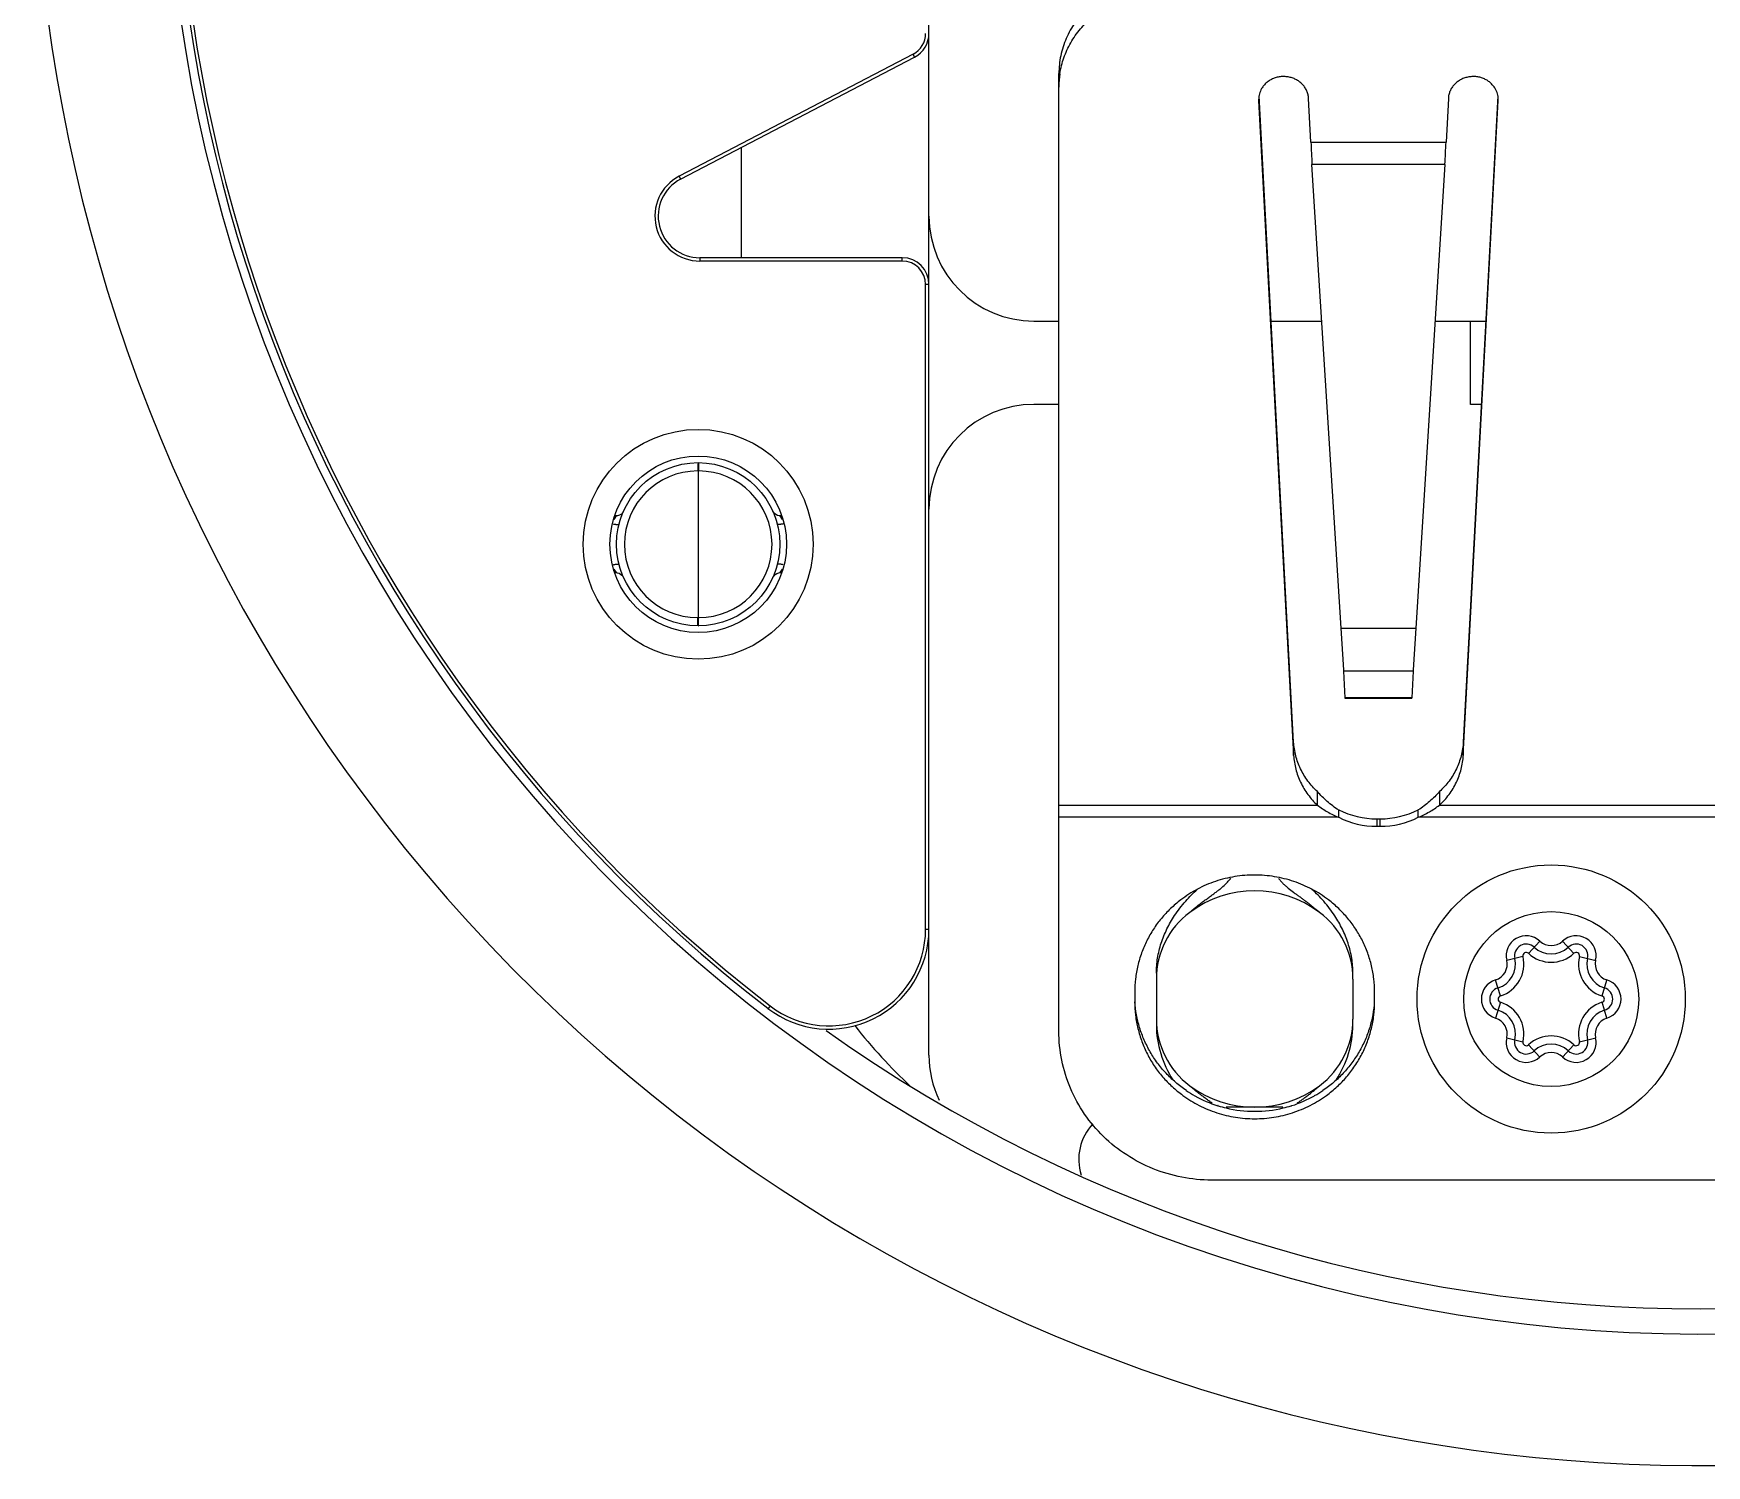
# Model space of a CAD drawing. Header units: inches. Extents: x 0 to 22, y 0 to 17.
# Drawn here: x 14.122 to 15.126, y 5.112 to 5.972 of the extents above; entities that cross this region are included whole.
import ezdxf

# ---------------------------------------------------------------- set-up
doc = ezdxf.new("R2010")
doc.units = ezdxf.units.IN
doc.header["$LTSCALE"] = 1.21
doc.header["$MEASUREMENT"] = 0
doc.layers.get('0').update_dxf_attribs({"linetype": 'CONTINUOUS'})

msp = doc.modelspace()

# ---------------------------------------------------------------- linework, layer by layer
at = {"color": 7}
for p, q in [((14.6591, 5.3582), (14.6591, 6.1739)), ((14.6496, 5.9591), (14.5091, 5.8858)), ((14.51, 5.884), (14.6505, 5.9574)), ((14.7371, 5.3725), (14.7371, 5.9475)), ((14.857, 5.9319), (14.857, 5.9313)), ((14.857, 5.9313), (14.878, 5.5381)), ((14.878, 5.5462), (14.8573, 5.9342)), ((14.8884, 5.9063), (14.887, 5.9326)), ((14.9709, 5.9326), (14.9695, 5.9063)), ((15.0005, 5.9342), (14.9798, 5.5462)), ((14.9798, 5.5381), (15.0008, 5.9313)), ((15.0008, 5.9313), (15.0008, 5.9319)), ((14.5466, 5.8369), (14.5466, 5.9031)), ((14.9065, 5.6146), (14.889, 5.8929)), ((14.9688, 5.8929), (14.9514, 5.6146)), ((14.6431, 5.8369), (14.5216, 5.8369)), ((14.6431, 5.8349), (14.5216, 5.8349)), ((14.6571, 5.4338), (14.6571, 5.8209)), ((14.7221, 5.7989), (14.7371, 5.7989)), ((14.8645, 5.7989), (14.8949, 5.7989)), ((14.9629, 5.7989), (14.9933, 5.7989)), ((14.9841, 5.7489), (14.9841, 5.7989)), ((14.7371, 5.7489), (14.7221, 5.7489)), ((14.9906, 5.7489), (14.9841, 5.7489)), ((14.5206, 5.7139), (14.5206, 5.6159)), ((14.9081, 5.5895), (14.9065, 5.6146)), ((14.9514, 5.6146), (14.9497, 5.5895)), ((14.9081, 5.5887), (14.9081, 5.5895)), ((14.9089, 5.5728), (14.9081, 5.5887)), ((14.9497, 5.5887), (14.9489, 5.5728)), ((14.9497, 5.5895), (14.9497, 5.5887)), ((14.9489, 5.5728), (14.9089, 5.5728)), ((14.9089, 5.5724), (14.9089, 5.5728)), ((14.9489, 5.5724), (14.9089, 5.5724)), ((14.9489, 5.5724), (14.9489, 5.5728)), ((14.8923, 5.5083), (14.8923, 5.5164)), ((14.9655, 5.5164), (14.9655, 5.5083)), ((14.905, 5.5054), (14.905, 5.501)), ((14.9528, 5.501), (14.9528, 5.5054)), ((14.928, 5.5), (14.9299, 5.5)), ((14.928, 5.4956), (14.9299, 5.4956)), ((14.7956, 5.4039), (14.7956, 5.3799)), ((14.9136, 5.4039), (14.9136, 5.3799)), ((14.7826, 5.3961), (14.7826, 5.3903)), ((14.9266, 5.3903), (14.9266, 5.3961)), ((14.8326, 5.3279), (14.8325, 5.3279)), ((14.8326, 5.3279), (14.8325, 5.3279)), ((14.8716, 5.3269), (14.8375, 5.3269)), ((15.4145, 5.2832), (14.8287, 5.2832))]:
    msp.add_line(p, q, dxfattribs=at)
at = {"color": 8}
for p, q in [((14.6505, 5.9574), (14.6496, 5.9591)), ((14.8884, 5.9063), (14.9695, 5.9063)), ((14.5091, 5.8858), (14.51, 5.884)), ((14.9688, 5.8929), (14.889, 5.8929)), ((14.5216, 5.8369), (14.5216, 5.8349)), ((14.6431, 5.8349), (14.6431, 5.8369)), ((14.6591, 5.8209), (14.6571, 5.8209)), ((14.5206, 5.7089), (14.5203, 5.7089)), ((14.5209, 5.7089), (14.5206, 5.7089)), ((14.4713, 5.6819), (14.4699, 5.6797)), ((14.5712, 5.6797), (14.5698, 5.6819)), ((14.4699, 5.65), (14.4713, 5.6479)), ((14.5698, 5.6479), (14.5712, 5.65)), ((14.5203, 5.6209), (14.5206, 5.6209)), ((14.5206, 5.6209), (14.5209, 5.6209)), ((14.9065, 5.6146), (14.9514, 5.6146)), ((14.9497, 5.5887), (14.9081, 5.5887)), ((14.878, 5.5381), (14.878, 5.5462)), ((14.9798, 5.5462), (14.9798, 5.5381)), ((14.7371, 5.5083), (14.8923, 5.5083)), ((14.9655, 5.5083), (15.2686, 5.5083)), ((14.905, 5.501), (14.7371, 5.501)), ((14.928, 5.5), (14.928, 5.4956)), ((14.9299, 5.4956), (14.9299, 5.5)), ((15.2813, 5.501), (14.9528, 5.501)), ((14.6571, 5.4338), (14.6591, 5.4338)), ((15.019, 5.4193), (15.0258, 5.4266)), ((15.0462, 5.4193), (15.0394, 5.4266)), ((15.0156, 5.4174), (15.0059, 5.4151)), ((15.0495, 5.4174), (15.0593, 5.4151)), ((15.0021, 5.3938), (14.9991, 5.4033)), ((15.0631, 5.3938), (15.066, 5.4033)), ((14.5637, 5.3879), (14.5625, 5.3863)), ((15.0021, 5.39), (14.9991, 5.3804)), ((15.066, 5.3804), (15.0631, 5.39)), ((15.0059, 5.3686), (15.0156, 5.3663)), ((15.019, 5.3644), (15.0258, 5.3571)), ((15.0394, 5.3571), (15.0462, 5.3644)), ((15.0495, 5.3663), (15.0593, 5.3686))]:
    msp.add_line(p, q, dxfattribs=at)
at = {"color": 7}
for points in [[(14.4758, 5.6848), (14.4753, 5.6839), (14.4745, 5.683), (14.4734, 5.6823), (14.4722, 5.6819), (14.4713, 5.6819)], [(14.5698, 5.6819), (14.5692, 5.6819), (14.5681, 5.6822), (14.5672, 5.6827), (14.5664, 5.6833), (14.5658, 5.6841), (14.5653, 5.6848)], [(14.4713, 5.6479), (14.472, 5.6478), (14.4731, 5.6475), (14.474, 5.647), (14.4748, 5.6464), (14.4754, 5.6457), (14.4758, 5.6449)], [(14.5653, 5.6449), (14.5659, 5.6458), (14.5667, 5.6467), (14.5678, 5.6474), (14.569, 5.6478), (14.5698, 5.6479)]]:
    msp.add_lwpolyline(points, dxfattribs=at)
for centre, radius in [((14.5206, 5.6649), 0.069), ((14.5206, 5.6649), 0.053), ((14.5206, 5.6649), 0.049), ((15.0326, 5.3919), 0.0805)]:
    msp.add_circle(centre, radius, dxfattribs=at)
at = {"color": 8}
msp.add_circle((15.0326, 5.3919), 0.0525, dxfattribs=at)
at = {"color": 7}
for centre, radius, start, end in [((15.1216, 6.1119), 1, 78.0636, 355.5741), ((15.1216, 6.1119), 0.921, 96.1316, 337.5061), ((15.1216, 6.1119), 0.916, 97.6991, 232.3819), ((15.1216, 6.1119), 0.914, 97.688, 232.3818), ((14.6431, 5.9716), 0.014, 297.5718, 360), ((14.6431, 5.9716), 0.016, 297.5718, 360), ((14.7895, 5.9394), 0.0524, 171.2048, 179.9921), ((16.6112, 5.9802), 1.7244, 182.4554, 182.9005), ((13.1033, 5.9869), 1.8679, 357.1166, 357.5275), ((14.5216, 5.8619), 0.027, 117.5718, 270), ((14.5216, 5.8619), 0.025, 117.5718, 270), ((14.7221, 5.8619), 0.063, 180, 270), ((14.6431, 5.8209), 0.016, 0, 90), ((14.6431, 5.8209), 0.014, 0, 90), ((14.7221, 5.6859), 0.063, 90, 180), ((14.5203, 5.6649), 0.044, 90.0068, 269.9939), ((14.5209, 5.6649), 0.044, 270.0061, 89.9939), ((14.4716, 5.6649), 0.017, 90.8238, 93.8997), ((14.5696, 5.6649), 0.017, 86.1002, 89.1762), ((14.4716, 5.6649), 0.017, 266.1002, 269.1762), ((14.5696, 5.6649), 0.017, 270.8238, 273.8997), ((14.9279, 5.5511), 0.051, 243.365, 270.0301), ((14.9299, 5.5511), 0.051, 269.9699, 296.635), ((14.9279, 5.5466), 0.051, 243.365, 270.0301), ((14.9299, 5.5466), 0.051, 269.9699, 296.635), ((14.8546, 5.3919), 0.065, 53.1301, 126.8699), ((14.8456, 5.4039), 0.05, 126.8699, 180), ((14.8636, 5.4039), 0.05, 0, 53.1301), ((14.5991, 5.4338), 0.06, 232.3833, 360), ((14.5991, 5.4338), 0.058, 232.3818, 360), ((15.0176, 5.4179), 0.007, 47.0141, 193.1366), ((15.0326, 5.434), 0.015, 227.0141, 312.9859), ((15.0476, 5.4179), 0.007, 346.8634, 132.9859), ((14.9962, 5.4129), 0.015, 287.3414, 13.1366), ((15.069, 5.4129), 0.015, 166.8634, 252.6586), ((15.0027, 5.3919), 0.007, 107.3414, 252.6586), ((15.0625, 5.3919), 0.007, 287.3414, 72.6586), ((14.9962, 5.3709), 0.015, 346.8634, 72.6586), ((15.069, 5.3709), 0.015, 107.3414, 193.1366), ((15.1216, 6.1119), 0.906, 234.6426, 305.4383), ((14.8666, 5.5732), 0.32, 218.0554, 226.9221), ((14.8456, 5.3799), 0.05, 180, 233.1301), ((14.8636, 5.3799), 0.05, 306.8699, 360), ((15.0176, 5.3659), 0.007, 166.8634, 312.9859), ((15.0326, 5.3498), 0.015, 47.0141, 132.9859), ((15.0476, 5.3659), 0.007, 227.0141, 13.1366), ((14.7221, 5.3582), 0.063, 180, 205.4091), ((14.854, 5.3969), 0.0723, 235.9474, 240.7723), ((14.8546, 5.3919), 0.065, 233.1301, 306.8699), ((14.8544, 5.3975), 0.073, 240.7898, 252.542), ((14.8548, 5.3975), 0.073, 287.5737, 299.3718), ((14.8551, 5.3969), 0.0723, 299.3895, 304.0607), ((14.8545, 5.3979), 0.0734, 252.6509, 256.5403), ((14.8546, 5.3982), 0.0737, 256.5385, 270.0174), ((14.8546, 5.3982), 0.0737, 270.0023, 283.4394), ((14.8547, 5.3979), 0.0734, 283.4352, 287.3512), ((14.8548, 5.3976), 0.0731, 287.3526, 287.5791), ((14.7802, 5.2956), 0.0312, 136.8628, 197.3912)]:
    msp.add_arc(centre, radius, start, end, dxfattribs=at)
at = {"color": 8}
for centre, radius, start, end in [((15.0176, 5.4179), 0.012, 47.0141, 193.1366), ((15.0326, 5.434), 0.01, 227.0141, 312.9859), ((15.0476, 5.4179), 0.012, 346.8634, 132.9859), ((14.9962, 5.4129), 0.01, 287.3414, 13.1366), ((14.9962, 5.4129), 0.02, 287.3414, 13.1366), ((15.0176, 5.4179), 0.002, 47.0141, 193.1366), ((15.0326, 5.434), 0.02, 227.0141, 312.9859), ((15.0476, 5.4179), 0.002, 346.8634, 132.9859), ((15.069, 5.4129), 0.02, 166.8634, 252.6586), ((15.069, 5.4129), 0.01, 166.8634, 252.6586), ((15.0027, 5.3919), 0.012, 107.3414, 252.6586), ((15.0625, 5.3919), 0.012, 287.3414, 72.6586), ((15.0027, 5.3919), 0.002, 107.3414, 252.6586), ((15.0625, 5.3919), 0.002, 287.3414, 72.6586), ((14.9962, 5.3709), 0.02, 346.8634, 72.6586), ((15.069, 5.3709), 0.02, 107.3414, 193.1366), ((14.9962, 5.3709), 0.01, 346.8634, 72.6586), ((15.069, 5.3709), 0.01, 107.3414, 193.1366), ((15.0176, 5.3659), 0.012, 166.8634, 312.9859), ((15.0176, 5.3659), 0.002, 166.8634, 312.9859), ((15.0326, 5.3498), 0.02, 47.0141, 132.9859), ((15.0476, 5.3659), 0.012, 227.0141, 13.1366), ((15.0476, 5.3659), 0.002, 227.0141, 13.1366), ((15.0326, 5.3498), 0.01, 47.0141, 132.9859)]:
    msp.add_arc(centre, radius, start, end, dxfattribs=at)
at = {"color": 7}
for points, knots in [([(14.7958, 6.0046), (14.7919, 6.0043), (14.7861, 6.0035), (14.7785, 6.0014), (14.7731, 5.9994), (14.7679, 5.9968), (14.7629, 5.9939), (14.7583, 5.9905), (14.754, 5.9868), (14.7502, 5.9827), (14.7468, 5.9782), (14.7439, 5.9735), (14.7414, 5.9686), (14.7395, 5.9635), (14.7381, 5.9582), (14.7373, 5.9529), (14.7371, 5.9493), (14.7371, 5.9475)], [0, 0, 0, 0, 0.130328, 0.195265, 0.25985, 0.324041, 0.387791, 0.451053, 0.513795, 0.576013, 0.637719, 0.698941, 0.759718, 0.820127, 0.880271, 0.940226, 1, 1, 1, 1]), ([(14.7377, 5.9474), (14.738, 5.949), (14.7386, 5.9523), (14.74, 5.957), (14.7419, 5.9616), (14.7442, 5.966), (14.7469, 5.9703), (14.75, 5.9743), (14.7534, 5.978), (14.7572, 5.9815), (14.7613, 5.9847), (14.7656, 5.9875), (14.7703, 5.99), (14.7751, 5.9921), (14.7801, 5.9938), (14.787, 5.9956), (14.7923, 5.9963), (14.7958, 5.9965)], [0, 0, 0, 0, 0.059771, 0.119729, 0.179956, 0.240532, 0.301516, 0.362938, 0.424821, 0.487177, 0.550005, 0.613287, 0.676986, 0.741063, 0.805482, 0.870204, 1, 1, 1, 1]), ([(14.887, 5.9326), (14.8869, 5.9333), (14.8867, 5.9348), (14.886, 5.937), (14.8849, 5.939), (14.8838, 5.9405), (14.8827, 5.9416), (14.8815, 5.9426), (14.8798, 5.9437), (14.8777, 5.9447), (14.8754, 5.9454), (14.8729, 5.9457), (14.8705, 5.9457), (14.8681, 5.9453), (14.8658, 5.9445), (14.8637, 5.9435), (14.8618, 5.9421), (14.8601, 5.9404), (14.8592, 5.9392), (14.8588, 5.9385)], [0, 0, 0, 0, 0.059256, 0.118998, 0.179304, 0.24039, 0.271293, 0.30242, 0.365269, 0.428894, 0.493125, 0.557729, 0.622442, 0.686989, 0.751115, 0.814594, 0.877274, 0.939075, 1, 1, 1, 1]), ([(14.999, 5.9385), (14.9986, 5.9392), (14.9977, 5.9404), (14.996, 5.9421), (14.9941, 5.9435), (14.992, 5.9445), (14.9897, 5.9453), (14.9873, 5.9457), (14.9849, 5.9457), (14.9825, 5.9454), (14.9801, 5.9447), (14.9783, 5.9439), (14.977, 5.943), (14.976, 5.9423), (14.9751, 5.9416), (14.9741, 5.9405), (14.9729, 5.939), (14.9718, 5.937), (14.9711, 5.9348), (14.9709, 5.9333), (14.9709, 5.9326)], [0, 0, 0, 0, 0.060919, 0.122714, 0.185389, 0.248864, 0.312987, 0.377531, 0.44224, 0.506839, 0.571065, 0.634687, 0.66624, 0.697584, 0.72871, 0.759614, 0.820699, 0.881006, 0.940748, 1, 1, 1, 1]), ([(14.8588, 5.9385), (14.8582, 5.9375), (14.8573, 5.9354), (14.857, 5.9331), (14.857, 5.9319)], [0, 0, 0, 0, 0.502735, 1, 1, 1, 1]), ([(15.0008, 5.9319), (15.0008, 5.9331), (15.0005, 5.9354), (14.9996, 5.9375), (14.999, 5.9385)], [0, 0, 0, 0, 0.497272, 1, 1, 1, 1]), ([(14.5206, 5.7139), (14.5206, 5.7139), (14.5206, 5.7139), (14.5206, 5.7138), (14.5206, 5.7138), (14.5205, 5.7138), (14.5205, 5.7138), (14.5205, 5.7137), (14.5205, 5.7136), (14.5205, 5.7136), (14.5205, 5.7134), (14.5205, 5.7133), (14.5204, 5.713), (14.5204, 5.7127), (14.5204, 5.7124), (14.5204, 5.712), (14.5204, 5.7115), (14.5203, 5.7107), (14.5203, 5.7098), (14.5203, 5.7092), (14.5203, 5.7089)], [0, 0, 0, 0, 0.002818, 0.004788, 0.007244, 0.013743, 0.022459, 0.033431, 0.046668, 0.062166, 0.079897, 0.12187, 0.172207, 0.230493, 0.296156, 0.368536, 0.446967, 0.619015, 0.805974, 1, 1, 1, 1]), ([(14.5206, 5.7139), (14.5206, 5.7139), (14.5206, 5.7139), (14.5206, 5.7138), (14.5206, 5.7138), (14.5206, 5.7138), (14.5206, 5.7138), (14.5207, 5.7137), (14.5207, 5.7136), (14.5207, 5.7136), (14.5207, 5.7134), (14.5207, 5.7133), (14.5207, 5.713), (14.5208, 5.7127), (14.5208, 5.7124), (14.5208, 5.712), (14.5208, 5.7115), (14.5208, 5.7108), (14.5208, 5.7098), (14.5209, 5.7092), (14.5209, 5.7089)], [0, 0, 0, 0, 0.002818, 0.004789, 0.007245, 0.013745, 0.022464, 0.033439, 0.04668, 0.062183, 0.079919, 0.121904, 0.172255, 0.230554, 0.296229, 0.36862, 0.447059, 0.619108, 0.806039, 1, 1, 1, 1]), ([(14.5206, 5.6159), (14.5206, 5.6159), (14.5206, 5.6159), (14.5206, 5.6159), (14.5206, 5.6159), (14.5205, 5.6159), (14.5205, 5.616), (14.5205, 5.616), (14.5205, 5.6161), (14.5205, 5.6162), (14.5205, 5.6163), (14.5205, 5.6165), (14.5204, 5.6167), (14.5204, 5.617), (14.5204, 5.6173), (14.5204, 5.6177), (14.5204, 5.6182), (14.5203, 5.619), (14.5203, 5.6199), (14.5203, 5.6205), (14.5203, 5.6209)], [0, 0, 0, 0, 0.002818, 0.004789, 0.007245, 0.013745, 0.022464, 0.033439, 0.04668, 0.062183, 0.079919, 0.121904, 0.172255, 0.230554, 0.296229, 0.36862, 0.447059, 0.619108, 0.806039, 1, 1, 1, 1]), ([(14.5206, 5.6159), (14.5206, 5.6159), (14.5206, 5.6159), (14.5206, 5.6159), (14.5206, 5.6159), (14.5206, 5.6159), (14.5206, 5.616), (14.5207, 5.616), (14.5207, 5.6161), (14.5207, 5.6162), (14.5207, 5.6163), (14.5207, 5.6165), (14.5207, 5.6167), (14.5208, 5.617), (14.5208, 5.6173), (14.5208, 5.6177), (14.5208, 5.6182), (14.5208, 5.619), (14.5208, 5.6199), (14.5209, 5.6205), (14.5209, 5.6209)], [0, 0, 0, 0, 0.002818, 0.004788, 0.007244, 0.013743, 0.022459, 0.033431, 0.046668, 0.062166, 0.079897, 0.12187, 0.172207, 0.230493, 0.296156, 0.368536, 0.446967, 0.619015, 0.805974, 1, 1, 1, 1]), ([(14.8923, 5.5164), (14.8902, 5.5183), (14.8864, 5.5226), (14.8819, 5.5299), (14.879, 5.5379), (14.8782, 5.5434), (14.878, 5.5462)], [0, 0, 0, 0, 0.254969, 0.50604, 0.753979, 1, 1, 1, 1]), ([(14.9798, 5.5462), (14.9797, 5.5434), (14.9788, 5.5379), (14.9759, 5.5299), (14.9715, 5.5226), (14.9676, 5.5183), (14.9655, 5.5164)], [0, 0, 0, 0, 0.246021, 0.49396, 0.745031, 1, 1, 1, 1]), ([(14.878, 5.5381), (14.8782, 5.5354), (14.879, 5.5298), (14.8819, 5.5219), (14.8864, 5.5145), (14.8902, 5.5102), (14.8923, 5.5083)], [0, 0, 0, 0, 0.246021, 0.49396, 0.745031, 1, 1, 1, 1]), ([(14.9655, 5.5083), (14.9676, 5.5102), (14.9715, 5.5145), (14.9759, 5.5219), (14.9788, 5.5298), (14.9797, 5.5354), (14.9798, 5.5381)], [0, 0, 0, 0, 0.254969, 0.50604, 0.753979, 1, 1, 1, 1]), ([(14.905, 5.5054), (14.9026, 5.5069), (14.8992, 5.5095), (14.8951, 5.5133), (14.8932, 5.5153), (14.8923, 5.5164)], [0, 0, 0, 0, 0.50526, 0.754524, 1, 1, 1, 1]), ([(14.9655, 5.5164), (14.9646, 5.5153), (14.9627, 5.5133), (14.9586, 5.5095), (14.9552, 5.5069), (14.9528, 5.5054)], [0, 0, 0, 0, 0.245476, 0.49474, 1, 1, 1, 1]), ([(14.8923, 5.5083), (14.8933, 5.5076), (14.8953, 5.5061), (14.8994, 5.5036), (14.9028, 5.5019), (14.905, 5.501)], [0, 0, 0, 0, 0.246898, 0.496523, 1, 1, 1, 1]), ([(14.9528, 5.501), (14.9551, 5.5019), (14.9584, 5.5036), (14.9626, 5.5061), (14.9645, 5.5076), (14.9655, 5.5083)], [0, 0, 0, 0, 0.503477, 0.753103, 1, 1, 1, 1]), ([(14.899, 5.4514), (14.8974, 5.4526), (14.8942, 5.4549), (14.889, 5.4579), (14.8837, 5.4604), (14.8781, 5.4626), (14.8724, 5.4642), (14.8665, 5.4654), (14.8606, 5.4662), (14.8546, 5.4664), (14.8486, 5.4662), (14.8427, 5.4655), (14.8368, 5.4643), (14.8311, 5.4626), (14.8255, 5.4605), (14.8202, 5.4579), (14.815, 5.4549), (14.8118, 5.4526), (14.8102, 5.4514)], [0, 0, 0, 0, 0.062182, 0.124482, 0.18689, 0.249392, 0.311972, 0.374614, 0.437297, 0.500001, 0.562705, 0.625388, 0.688029, 0.750609, 0.813111, 0.875518, 0.937818, 1, 1, 1, 1]), ([(14.8102, 5.4514), (14.8092, 5.4506), (14.8071, 5.4489), (14.8041, 5.4462), (14.8012, 5.4433), (14.7986, 5.4403), (14.7961, 5.4372), (14.7931, 5.4328), (14.7897, 5.427), (14.7866, 5.4196), (14.7843, 5.412), (14.7829, 5.4041), (14.7826, 5.3988), (14.7826, 5.3961)], [0, 0, 0, 0, 0.063089, 0.126087, 0.188996, 0.251817, 0.31455, 0.3772, 0.502205, 0.626909, 0.751409, 0.875812, 1, 1, 1, 1]), ([(14.9266, 5.3961), (14.9266, 5.3988), (14.9263, 5.4041), (14.9249, 5.4119), (14.9226, 5.4196), (14.9195, 5.427), (14.9161, 5.4327), (14.9131, 5.4371), (14.9106, 5.4403), (14.9079, 5.4433), (14.9051, 5.4462), (14.9021, 5.4489), (14.9, 5.4506), (14.899, 5.4514)], [0, 0, 0, 0, 0.124189, 0.248591, 0.37309, 0.497793, 0.622799, 0.685448, 0.748182, 0.811002, 0.873911, 0.936911, 1, 1, 1, 1]), ([(14.7956, 5.4074), (14.7956, 5.4104), (14.7961, 5.4166), (14.7983, 5.4255), (14.8018, 5.4341), (14.8048, 5.4394), (14.8065, 5.442)], [0, 0, 0, 0, 0.24997, 0.499951, 0.749965, 1, 1, 1, 1]), ([(14.9136, 5.4074), (14.9136, 5.4104), (14.9131, 5.4165), (14.9109, 5.4255), (14.9074, 5.434), (14.9044, 5.4393), (14.9027, 5.4419)], [0, 0, 0, 0, 0.249971, 0.499951, 0.749964, 1, 1, 1, 1]), ([(14.7826, 5.3903), (14.7826, 5.3876), (14.7829, 5.3821), (14.7844, 5.3741), (14.7864, 5.3676), (14.7884, 5.3625), (14.7908, 5.3576), (14.7935, 5.3529), (14.7967, 5.3484), (14.8002, 5.3441), (14.805, 5.3392), (14.8092, 5.3357), (14.8115, 5.3341)], [0, 0, 0, 0, 0.124168, 0.248549, 0.373033, 0.435375, 0.497789, 0.622805, 0.685465, 0.748211, 0.873921, 1, 1, 1, 1]), ([(14.8136, 5.337), (14.8114, 5.3385), (14.8071, 5.3418), (14.8013, 5.3473), (14.7961, 5.3534), (14.7918, 5.3601), (14.7882, 5.3672), (14.7854, 5.3747), (14.7835, 5.3824), (14.7829, 5.3877), (14.7827, 5.3903)], [0, 0, 0, 0, 0.126092, 0.251829, 0.377213, 0.502264, 0.626997, 0.751465, 0.875792, 1, 1, 1, 1]), ([(14.9264, 5.3903), (14.9263, 5.3877), (14.9256, 5.3824), (14.9238, 5.3747), (14.921, 5.3672), (14.9174, 5.3601), (14.913, 5.3535), (14.9079, 5.3473), (14.9021, 5.3418), (14.8978, 5.3385), (14.8956, 5.337)], [0, 0, 0, 0, 0.124208, 0.248533, 0.373, 0.497733, 0.622783, 0.748168, 0.873905, 1, 1, 1, 1]), ([(14.8977, 5.334), (14.8999, 5.3357), (14.9042, 5.3392), (14.909, 5.3441), (14.9124, 5.3484), (14.9156, 5.3529), (14.9184, 5.3576), (14.9208, 5.3625), (14.9228, 5.3676), (14.9248, 5.3741), (14.9263, 5.3821), (14.9266, 5.3876), (14.9266, 5.3903)], [0, 0, 0, 0, 0.126077, 0.251787, 0.314533, 0.377193, 0.502209, 0.564623, 0.626965, 0.75145, 0.875833, 1, 1, 1, 1]), ([(14.7956, 5.3764), (14.7956, 5.3706), (14.7974, 5.3589), (14.8024, 5.3483), (14.8055, 5.3434)], [0, 0, 0, 0, 0.499842, 1, 1, 1, 1]), ([(14.9036, 5.3433), (14.9067, 5.3482), (14.9117, 5.3589), (14.9136, 5.3706), (14.9136, 5.3764)], [0, 0, 0, 0, 0.500194, 1, 1, 1, 1]), ([(14.8287, 5.2832), (14.8227, 5.2832), (14.8107, 5.2844), (14.7934, 5.2895), (14.7775, 5.2978), (14.7635, 5.3089), (14.7521, 5.3225), (14.7435, 5.3381), (14.7383, 5.355), (14.7371, 5.3667), (14.7371, 5.3725)], [0, 0, 0, 0, 0.126539, 0.252846, 0.378721, 0.504031, 0.628727, 0.752853, 0.876537, 1, 1, 1, 1]), ([(14.8115, 5.3341), (14.813, 5.3329), (14.8162, 5.3308), (14.8212, 5.328), (14.8264, 5.3256), (14.8336, 5.3229), (14.8412, 5.3211), (14.8488, 5.3202), (14.8546, 5.32), (14.8604, 5.3202), (14.868, 5.3211), (14.8755, 5.3229), (14.8827, 5.3256), (14.888, 5.328), (14.893, 5.3308), (14.8962, 5.3329), (14.8977, 5.334)], [0, 0, 0, 0, 0.062212, 0.124535, 0.186961, 0.249475, 0.374613, 0.437297, 0.500001, 0.562705, 0.625389, 0.750526, 0.81304, 0.875465, 0.937788, 1, 1, 1, 1])]:
    msp.add_open_spline(points, degree=3, knots=knots, dxfattribs=at)
at = {"color": 8}
for points, knots in [([(14.4695, 5.6771), (14.4698, 5.6771), (14.4702, 5.677), (14.4709, 5.6769), (14.4714, 5.6768), (14.4718, 5.6768), (14.4721, 5.6768), (14.4723, 5.6767), (14.4725, 5.6768), (14.4727, 5.6768), (14.4728, 5.6768), (14.4729, 5.6768), (14.473, 5.6769), (14.4731, 5.6769), (14.4731, 5.6769), (14.4731, 5.677)], [0, 0, 0, 0, 0.198077, 0.386991, 0.558707, 0.635621, 0.705581, 0.768234, 0.82326, 0.870375, 0.90942, 0.94081, 0.965387, 0.984422, 1, 1, 1, 1]), ([(14.5716, 5.6771), (14.5714, 5.6771), (14.5709, 5.677), (14.5703, 5.6769), (14.5697, 5.6768), (14.5694, 5.6768), (14.5691, 5.6768), (14.5689, 5.6767), (14.5687, 5.6768), (14.5685, 5.6768), (14.5684, 5.6768), (14.5682, 5.6768), (14.5682, 5.6769), (14.5681, 5.6769), (14.5681, 5.6769), (14.5681, 5.677)], [0, 0, 0, 0, 0.198077, 0.386992, 0.558707, 0.635622, 0.705582, 0.768235, 0.82326, 0.870375, 0.909421, 0.94081, 0.965387, 0.984422, 1, 1, 1, 1]), ([(14.4695, 5.6526), (14.4698, 5.6527), (14.4702, 5.6528), (14.4709, 5.6529), (14.4714, 5.6529), (14.4718, 5.653), (14.4721, 5.653), (14.4723, 5.653), (14.4725, 5.653), (14.4727, 5.653), (14.4728, 5.6529), (14.4729, 5.6529), (14.473, 5.6529), (14.4731, 5.6528), (14.4731, 5.6528), (14.4731, 5.6528)], [0, 0, 0, 0, 0.198077, 0.386992, 0.558707, 0.635622, 0.705582, 0.768235, 0.82326, 0.870375, 0.909421, 0.94081, 0.965387, 0.984422, 1, 1, 1, 1]), ([(14.5716, 5.6526), (14.5714, 5.6527), (14.5709, 5.6528), (14.5703, 5.6529), (14.5697, 5.6529), (14.5694, 5.653), (14.5691, 5.653), (14.5689, 5.653), (14.5687, 5.653), (14.5685, 5.653), (14.5684, 5.6529), (14.5682, 5.6529), (14.5682, 5.6529), (14.5681, 5.6528), (14.5681, 5.6528), (14.5681, 5.6528)], [0, 0, 0, 0, 0.198077, 0.386991, 0.558707, 0.635621, 0.705581, 0.768234, 0.82326, 0.870375, 0.90942, 0.94081, 0.965387, 0.984422, 1, 1, 1, 1]), ([(14.8156, 5.4439), (14.8156, 5.4439), (14.8156, 5.4439), (14.8156, 5.4439), (14.8156, 5.4439), (14.8157, 5.444), (14.8157, 5.444), (14.8158, 5.4441), (14.816, 5.4442), (14.8162, 5.4444), (14.8164, 5.4446), (14.8167, 5.4448), (14.8171, 5.4452), (14.8177, 5.4457), (14.8185, 5.4464), (14.8194, 5.4471), (14.8203, 5.4478), (14.8213, 5.4486), (14.8227, 5.4497), (14.8244, 5.451), (14.8265, 5.4525), (14.8286, 5.454), (14.8305, 5.4554), (14.8323, 5.4568), (14.834, 5.4581), (14.836, 5.4598), (14.8382, 5.4619), (14.8397, 5.4637), (14.8403, 5.4645)], [0, 0, 0, 0, 0.000261, 0.001033, 0.002304, 0.004057, 0.006279, 0.008955, 0.015609, 0.023903, 0.033721, 0.044946, 0.057461, 0.0859, 0.118108, 0.153191, 0.190511, 0.229555, 0.269809, 0.351891, 0.432899, 0.511085, 0.585729, 0.65617, 0.722295, 0.784372, 0.897769, 1, 1, 1, 1]), ([(14.8689, 5.4645), (14.8693, 5.464), (14.8701, 5.4629), (14.8716, 5.4613), (14.8731, 5.4599), (14.8752, 5.4581), (14.8774, 5.4564), (14.8797, 5.4547), (14.8814, 5.4535), (14.8831, 5.4522), (14.8845, 5.4512), (14.8857, 5.4503), (14.8868, 5.4495), (14.8879, 5.4486), (14.889, 5.4477), (14.8898, 5.4471), (14.8906, 5.4464), (14.8914, 5.4458), (14.8921, 5.4452), (14.8927, 5.4447), (14.8931, 5.4443), (14.8933, 5.4441), (14.8934, 5.444), (14.8936, 5.4438), (14.8936, 5.4439)], [0, 0, 0, 0, 0.064967, 0.129512, 0.193937, 0.25839, 0.388195, 0.45353, 0.519185, 0.584858, 0.650768, 0.683579, 0.716256, 0.781833, 0.81399, 0.846005, 0.87803, 0.908753, 0.938465, 0.966796, 0.978667, 0.989022, 0.997386, 1, 1, 1, 1]), ([(14.829, 5.3294), (14.8284, 5.3298), (14.8271, 5.3307), (14.8253, 5.3321), (14.8237, 5.3333), (14.8225, 5.3342), (14.8216, 5.3349), (14.8207, 5.3356), (14.8195, 5.3365), (14.8184, 5.3375), (14.8174, 5.3383), (14.8169, 5.3387), (14.8165, 5.339), (14.8162, 5.3393), (14.8159, 5.3396), (14.8158, 5.3397), (14.8157, 5.3398), (14.8156, 5.3398), (14.8156, 5.3399), (14.8156, 5.3399)], [0, 0, 0, 0, 0.135551, 0.271353, 0.407044, 0.474808, 0.542248, 0.609334, 0.676055, 0.806451, 0.86898, 0.898845, 0.927504, 0.954039, 0.97685, 0.986126, 0.993427, 0.998259, 1, 1, 1, 1]), ([(14.8801, 5.3294), (14.8808, 5.3298), (14.882, 5.3307), (14.8839, 5.3321), (14.8857, 5.3335), (14.8873, 5.3346), (14.8885, 5.3356), (14.8894, 5.3363), (14.8902, 5.337), (14.8911, 5.3377), (14.8918, 5.3383), (14.8923, 5.3387), (14.8927, 5.339), (14.893, 5.3393), (14.8933, 5.3396), (14.8935, 5.3398), (14.8935, 5.3398), (14.8936, 5.3399), (14.8936, 5.3399)], [0, 0, 0, 0, 0.135483, 0.271318, 0.406982, 0.542236, 0.609282, 0.675945, 0.741858, 0.806344, 0.868981, 0.898809, 0.927634, 0.953876, 0.976476, 0.993697, 0.998407, 1, 1, 1, 1])]:
    msp.add_open_spline(points, degree=3, knots=knots, dxfattribs=at)
at = {"color": 7}
for points in [[(14.8132, 5.4507), (14.8154, 5.4531), (14.8177, 5.4555), (14.8202, 5.4578)], [(14.8961, 5.4506), (14.8938, 5.4531), (14.8915, 5.4555), (14.889, 5.4577)], [(14.8065, 5.442), (14.8085, 5.445), (14.8108, 5.4479), (14.8132, 5.4507)], [(14.9027, 5.4419), (14.9007, 5.4449), (14.8985, 5.4478), (14.8961, 5.4506)]]:
    msp.add_open_spline(points, degree=3, dxfattribs=at)

doc.saveas('drawing.dxf')
